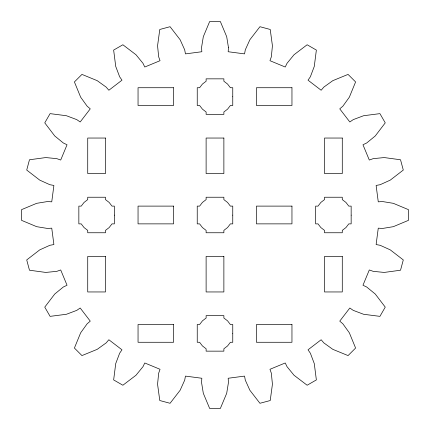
<?xml version="1.0" encoding="UTF-8"?>
<svg xmlns="http://www.w3.org/2000/svg" width="430" height="430" viewBox="0 0 430 430"><rect width="100%" height="100%" fill="white"/><g stroke="black" fill="none" stroke-linecap="round" stroke-linejoin="round"><path stroke-width="0.64" d="M114.364 215.14L114.364 223.879L111.993 223.879L109.166 227.556L105.484 230.383L105.484 232.759L87.725 232.759L87.725 230.383L84.049 227.556L81.222 223.879L78.846 223.879L78.846 206.115L81.227 206.115L84.049 202.444L87.725 199.617L87.725 197.236L105.484 197.236L105.484 199.617L109.161 202.439L111.988 206.115L114.364 206.115L114.364 215.14M232.759 96.745L232.759 105.484L230.389 105.484L227.561 109.161L223.879 111.988L223.879 114.364L206.12 114.364L206.12 111.988L202.444 109.161L199.617 105.484L197.241 105.484L197.241 87.725L199.622 87.725L202.444 84.049L206.12 81.227L206.12 78.846L223.879 78.846L223.879 81.222L227.556 84.049L230.383 87.725L232.759 87.725L232.759 96.745M232.754 215.14L232.754 223.879L230.383 223.879L227.556 227.556L223.874 230.383L223.874 232.759L206.115 232.759L206.115 230.383L202.439 227.556L199.611 223.879L197.236 223.879L197.236 206.115L199.617 206.115L202.439 202.444L206.115 199.617L206.115 197.236L223.874 197.236L223.874 199.617L227.551 202.439L230.378 206.115L232.754 206.115L232.754 215.14M232.759 333.535L232.759 342.269L230.389 342.269L227.561 345.951L223.879 348.778L223.879 351.149L206.12 351.149L206.12 348.778L202.444 345.951L199.617 342.269L197.241 342.269L197.241 324.51L199.622 324.51L202.444 320.839L206.12 318.012L206.12 315.631L223.879 315.631L223.879 318.012L227.556 320.834L230.383 324.51L232.759 324.51L232.759 333.535M351.154 215.14L351.154 223.879L348.784 223.879L345.957 227.556L342.275 230.383L342.275 232.759L324.516 232.759L324.516 230.383L320.839 227.556L318.012 223.879L315.636 223.879L315.636 206.115L318.017 206.115L320.839 202.444L324.516 199.617L324.516 197.236L342.275 197.236L342.275 199.617L345.951 202.439L348.778 206.115L351.154 206.115L351.154 215.14M228.475 47.633L228.158 51.729L244.557 53.89L245.299 49.848L249.868 39.748L259.94 26.708L270.228 29.471L272.432 45.806L271.335 56.825L269.954 60.694L285.246 67.032L287.02 63.312L294.034 54.744L307.138 44.763L316.367 50.084L314.271 66.43L310.363 76.798L308.02 80.179L321.156 90.252L323.817 87.123L332.815 80.657L348.063 74.401L355.599 81.936L349.343 97.185L342.877 106.183L339.748 108.844L349.821 121.98L353.213 119.637L363.57 115.734L379.916 113.633L385.248 122.856L375.256 135.966L366.688 142.98L362.963 144.749L369.305 160.046L373.175 158.659L384.21 157.563L400.529 159.772L403.292 170.06L390.252 180.132L380.152 184.701L376.11 185.443L378.271 201.858L382.372 201.525L393.3 203.32L408.5 209.668L408.5 220.321L393.3 226.685L382.372 228.475L378.271 228.147L376.11 244.557L380.152 245.299L390.252 249.857L403.292 259.93L400.529 270.217L384.21 272.432L373.175 271.335L369.305 269.959L362.963 285.251L366.688 287.009L375.256 294.034L385.248 307.127L379.916 316.362L363.57 314.271L353.213 310.352L349.821 308.009L339.748 321.14L342.877 323.817L349.343 332.815L355.599 348.047L348.063 355.588L332.815 349.343L323.817 342.877L321.156 339.738L308.02 349.81L310.363 353.202L314.271 363.57L316.367 379.916L307.138 385.237L294.034 375.256L287.02 366.677L285.246 362.968L269.954 369.295L271.335 373.175L272.432 384.2L270.228 400.529L259.94 403.281L249.868 390.252L245.299 380.142L244.557 376.099L228.158 378.26L228.475 382.361L226.696 393.3L220.332 408.5L209.679 408.5L203.315 393.3L201.525 382.361L201.853 378.26L185.443 376.099L184.701 380.142L180.143 390.252L170.07 403.281L159.783 400.529L157.563 384.2L158.675 373.175L160.046 369.295L144.765 362.968L142.996 366.677L135.982 375.256L122.872 385.237L113.644 379.916L115.729 363.57L119.647 353.202L121.991 349.81L108.855 339.738L106.183 342.877L97.196 349.343L81.953 355.588L74.411 348.047L80.657 332.815L87.134 323.817L90.268 321.14L80.19 308.009L76.798 310.352L66.43 314.271L50.095 316.362L44.763 307.127L54.744 294.034L63.323 287.009L67.048 285.251L60.705 269.959L56.835 271.335L45.8 272.432L29.471 270.217L26.719 259.93L39.759 249.857L49.858 245.299L53.901 244.557L51.745 228.147L47.639 228.475L36.7 226.685L21.5 220.321L21.5 209.668L36.7 203.32L47.639 201.525L51.745 201.858L53.901 185.443L49.858 184.701L39.759 180.132L26.719 170.06L29.471 159.772L45.8 157.563L56.835 158.659L60.705 160.046L67.048 144.749L63.323 142.98L54.744 135.966L44.763 122.856L50.095 113.633L66.43 115.734L76.798 119.637L80.19 121.98L90.268 108.844L87.134 106.183L80.657 97.185L74.411 81.936L81.953 74.401L97.196 80.657L106.183 87.123L108.855 90.252L121.991 80.179L119.647 76.798L115.729 66.43L113.644 50.084L122.872 44.763L135.982 54.744L142.996 63.312L144.765 67.032L160.046 60.694L158.675 56.825L157.563 45.806L159.783 29.471L170.07 26.708L180.143 39.748L184.701 49.848L185.443 53.89L201.853 51.729L201.525 47.633L203.315 36.7L209.679 21.5L220.332 21.5L226.696 36.7L228.475 47.633M173.564 87.725L138.046 87.725L138.046 105.484L173.564 105.484L173.564 87.725M291.959 87.725L256.441 87.725L256.441 105.484L291.959 105.484L291.959 87.725M105.484 138.041L87.725 138.041L87.725 173.559L105.484 173.559L105.484 138.041M223.874 138.041L206.115 138.041L206.115 173.559L223.874 173.559L223.874 138.041M342.28 138.041L324.516 138.041L324.516 173.559L342.28 173.559L342.28 138.041M173.564 206.11L138.046 206.11L138.046 223.869L173.564 223.869L173.564 206.11M291.959 206.11L256.441 206.11L256.441 223.869L291.959 223.869L291.959 206.11M105.484 256.436L87.725 256.436L87.725 291.954L105.484 291.954L105.484 256.436M223.874 256.436L206.115 256.436L206.115 291.954L223.874 291.954L223.874 256.436M342.28 256.436L324.516 256.436L324.516 291.954L342.28 291.954L342.28 256.436M173.564 324.516L138.046 324.516L138.046 342.275L173.564 342.275L173.564 324.516M291.959 324.516L256.441 324.516L256.441 342.275L291.959 342.275L291.959 324.516"/></g></svg>
